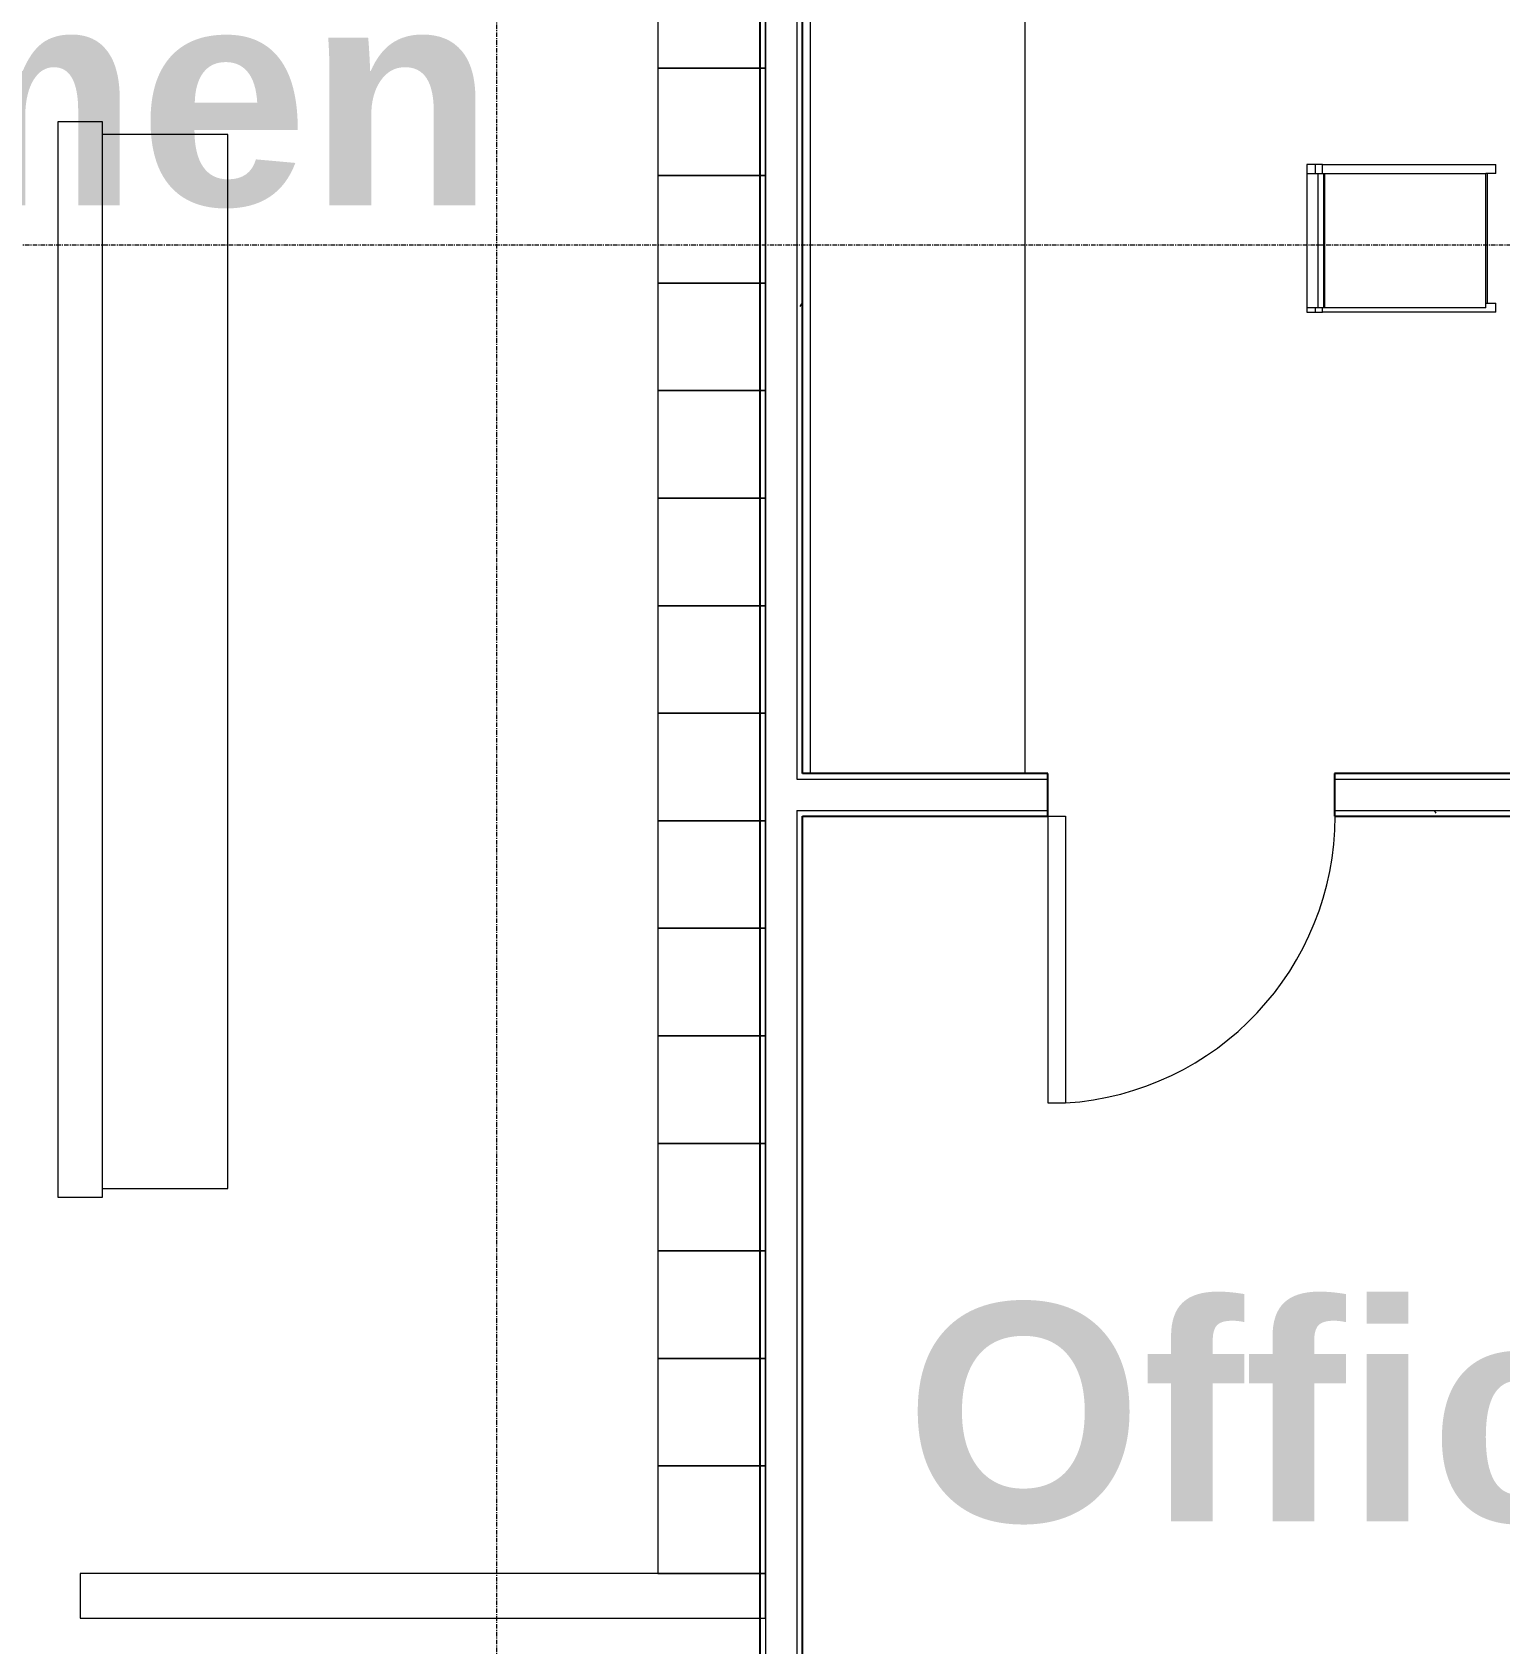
# Model space of a CAD drawing. Header units: inches. Extents: x 21753 to 28474, y -23238 to -20311.
# Drawn here: x 25639.5 to 25803.3, y -22699.1 to -22519.3 of the extents above; entities that cross this region are included whole.
import ezdxf

# ---------------------------------------------------------------- set-up
doc = ezdxf.new("R2010")
doc.units = ezdxf.units.IN
doc.header["$MEASUREMENT"] = 0
doc.linetypes.add('Grid Line 1_2_', pattern=[0.875, 0.5, -0.125, 0.125, -0.125])
for name, color, linetype, lineweight in [('A-ANNO-DIMS', 211, 'Continuous', 9), ('A-ANNO-DIMS-192', 211, 'Continuous', 9), ('A-DOOR', 31, 'Continuous', 9), ('A-WALL', 113, 'Continuous', 9), ('A-WALL-PATT', 111, 'Continuous', 25), ('I-FURN', 30, 'Continuous', 9), ('I-WALL', 2, 'Continuous', 9), ('M-AREA-IDEN', 171, 'Continuous', 9), ('Q-CASE', 31, 'Continuous', 9), ('S-GRID', 1, 'Continuous', 9)]:
    doc.layers.add(name, color=color, linetype=linetype, lineweight=lineweight)
doc.styles.add('Arial_1', font='arial.ttf', dxfattribs={"height": 17.703593})
doc.styles.add('Arial_B_1', font='arialbd.ttf', dxfattribs={"height": 24.354149})
doc.dimstyles.new('Linear_-_3_32__Arial_3', dxfattribs={"dimscale": 12, "dimtxt": 18, "dimasz": 2, "dimexe": 1.5, "dimexo": 1, "dimgap": 1, "dimtad": 1, "dimrnd": 0.25, "dimzin": 1, "dimdsep": 46, "dimlunit": 4, "dimtxsty": 'Arial_1', "dimblk1": 'OBLIQUE', "dimblk2": 'OBLIQUE', "dimsah": 1, "dimcen": 0.09, "dimdle": 1.5, "dimazin": 0, "dimtfac": 1, "dimtdec": 4, "dimtix": 1, "dimtmove": 0, "dimatfit": 3, "dimfxl": 1, "dimtvp": 1, "dimtfill": 1, "dimfrac": 2, "dimtolj": 1, "dimtzin": 0, "dimarcsym": 2})
pattern_1 = [(0, (0, 0), (61.44, 15.36), [2.534, -43.546, 2.534, -43.546, -245.76]), (0, (0, 0), (61.44, 15.36), [-92.16, 2.534, -89.626, 2.534, -43.546, -107.52]), (0, (0, 0), (61.44, 15.36), [-230.4, 2.534, -28.186, 2.534, -74.266]), (120, (23.04, 7.68), (-44.02215, 45.528601), [2.534, -43.546, 2.534, -43.546, -245.76]), (120, (23.04, 7.68), (-44.02215, 45.528601), [-92.16, 2.534, -89.626, 2.534, -43.546, -107.52]), (120, (23.04, 7.68), (-44.02215, 45.528601), [-230.4, 2.534, -28.186, 2.534, -74.266]), (240, (30.72, 38.4), (-17.41785, -60.888601), [2.534, -43.546, 2.534, -43.546, -245.76]), (240, (30.72, 38.4), (-17.41785, -60.888601), [-92.16, 2.534, -89.626, 2.534, -43.546, -107.52]), (240, (30.72, 38.4), (-17.41785, -60.888601), [-230.4, 2.534, -28.186, 2.534, -74.266])]

# ---------------------------------------------------------------- blocks, each defined once
blk = doc.blocks.new('Locker-Double S_Floor Plan5')
at = {"layer": 'I-FURN', "color": 7}
for p, q in [((0, 12), (0, 0)), ((12, 12), (0, 12)), ((12, 0), (12, 12)), ((0, 0), (12, 0))]:
    blk.add_line(p, q, dxfattribs=at)
blk = doc.blocks.new('Locker-Double S_Floor Plan6')
at = {"layer": 'I-FURN', "color": 7}
for p, q in [((0, 12), (0, 0)), ((12, 12), (0, 12)), ((12, 0), (12, 12)), ((0, 0), (12, 0))]:
    blk.add_line(p, q, dxfattribs=at)
blk = doc.blocks.new('Locker-Double S_Floor Plan7')
at = {"layer": 'I-FURN', "color": 7}
for p, q in [((0, 12), (0, 0)), ((12, 12), (0, 12)), ((12, 0), (12, 12)), ((0, 0), (12, 0))]:
    blk.add_line(p, q, dxfattribs=at)
blk = doc.blocks.new('Locker-Double S_Floor Plan8')
at = {"layer": 'I-FURN', "color": 7}
for p, q in [((0, 12), (0, 0)), ((12, 12), (0, 12)), ((12, 0), (12, 12)), ((0, 0), (12, 0))]:
    blk.add_line(p, q, dxfattribs=at)
blk = doc.blocks.new('Locker-Double S_Floor Plan9')
at = {"layer": 'I-FURN', "color": 7}
for p, q in [((0, 12), (0, 0)), ((12, 12), (0, 12)), ((12, 0), (12, 12)), ((0, 0), (12, 0))]:
    blk.add_line(p, q, dxfattribs=at)
blk = doc.blocks.new('Locker-Double S_Floor Plan10')
at = {"layer": 'I-FURN', "color": 7}
for p, q in [((0, 12), (0, 0)), ((12, 12), (0, 12)), ((12, 0), (12, 12)), ((0, 0), (12, 0))]:
    blk.add_line(p, q, dxfattribs=at)
blk = doc.blocks.new('Locker-Double S_Floor Plan11')
at = {"layer": 'I-FURN', "color": 7}
for p, q in [((0, 12), (0, 0)), ((12, 12), (0, 12)), ((12, 0), (12, 12)), ((0, 0), (12, 0))]:
    blk.add_line(p, q, dxfattribs=at)
blk = doc.blocks.new('Locker-Double S_Floor Plan12')
at = {"layer": 'I-FURN', "color": 7}
for p, q in [((0, 12), (0, 0)), ((12, 12), (0, 12)), ((12, 0), (12, 12)), ((0, 0), (12, 0))]:
    blk.add_line(p, q, dxfattribs=at)
blk = doc.blocks.new('Locker-Double S_Floor Plan13')
at = {"layer": 'I-FURN', "color": 7}
for p, q in [((0, 12), (0, 0)), ((12, 12), (0, 12)), ((12, 0), (12, 12)), ((0, 0), (12, 0))]:
    blk.add_line(p, q, dxfattribs=at)
blk = doc.blocks.new('Locker-Double S_Floor Plan14')
at = {"layer": 'I-FURN', "color": 7}
for p, q in [((0, 12), (0, 0)), ((12, 12), (0, 12)), ((12, 0), (12, 12)), ((0, 0), (12, 0))]:
    blk.add_line(p, q, dxfattribs=at)
blk = doc.blocks.new('Locker-Double S_Floor Plan15')
at = {"layer": 'I-FURN', "color": 7}
for p, q in [((0, 12), (0, 0)), ((12, 12), (0, 12)), ((12, 0), (12, 12)), ((0, 0), (12, 0))]:
    blk.add_line(p, q, dxfattribs=at)
blk = doc.blocks.new('Locker-Double S_Floor Plan16')
at = {"layer": 'I-FURN', "color": 7}
for p, q in [((0, 12), (0, 0)), ((12, 12), (0, 12)), ((12, 0), (12, 12)), ((0, 0), (12, 0))]:
    blk.add_line(p, q, dxfattribs=at)
blk = doc.blocks.new('Locker-Double S_Floor Plan17')
at = {"layer": 'I-FURN', "color": 7}
for p, q in [((0, 12), (0, 0)), ((12, 12), (0, 12)), ((12, 0), (12, 12)), ((0, 0), (12, 0))]:
    blk.add_line(p, q, dxfattribs=at)
blk = doc.blocks.new('Locker-Double S_Floor Plan18')
at = {"layer": 'I-FURN', "color": 7}
for p, q in [((0, 12), (0, 0)), ((12, 12), (0, 12)), ((12, 0), (12, 12)), ((0, 0), (12, 0))]:
    blk.add_line(p, q, dxfattribs=at)
blk = doc.blocks.new('Locker-Double S_Floor Plan19')
at = {"layer": 'I-FURN', "color": 7}
for p, q in [((0, 12), (0, 0)), ((12, 12), (0, 12)), ((12, 0), (12, 12)), ((0, 0), (12, 0))]:
    blk.add_line(p, q, dxfattribs=at)
blk = doc.blocks.new('Furniture 1-Fur_Floor Plan0')
at = {"layer": 'I-FURN', "color": 7}
for p, q in [((25661.39, -22530.72), (25647.39, -22530.72)), ((25661.39, -22648.33), (25661.39, -22530.72)), ((25647.39, -22648.33), (25661.39, -22648.33))]:
    blk.add_line(p, q, dxfattribs=at)
blk = doc.blocks.new('Locker Rooms_Ryan_ifc-1-First Floor Plan')
at = {"layer": 'A-WALL', "color": 7}
for p, q in [((25642.39, -22529.3), (25642.39, -22649.3)), ((25647.39, -22529.3), (25642.39, -22529.3)), ((25647.39, -22649.3), (25647.39, -22529.3)), ((25642.39, -22649.3), (25647.39, -22649.3)), ((25721.39, -22691.3), (25644.89, -22691.3)), ((25644.89, -22691.3), (25644.89, -22696.3)), ((25721.39, -22696.3), (25721.39, -22691.3)), ((25644.89, -22696.3), (25721.39, -22696.3))]:
    blk.add_line(p, q, dxfattribs=at)
at = {"lineweight": 9}
for name, p in [('Locker-Double S_Floor Plan5', (25709.39, -22523.3)), ('Locker-Double S_Floor Plan6', (25709.39, -22535.3)), ('Furniture 1-Fur_Floor Plan0', (0, 0)), ('Locker-Double S_Floor Plan7', (25709.39, -22547.3)), ('Locker-Double S_Floor Plan8', (25709.39, -22559.3)), ('Locker-Double S_Floor Plan9', (25709.39, -22571.3)), ('Locker-Double S_Floor Plan10', (25709.39, -22583.3)), ('Locker-Double S_Floor Plan11', (25709.39, -22595.3)), ('Locker-Double S_Floor Plan12', (25709.39, -22607.3)), ('Locker-Double S_Floor Plan13', (25709.39, -22619.3)), ('Locker-Double S_Floor Plan14', (25709.39, -22631.3)), ('Locker-Double S_Floor Plan15', (25709.39, -22643.3)), ('Locker-Double S_Floor Plan16', (25709.39, -22655.3)), ('Locker-Double S_Floor Plan17', (25709.39, -22667.3)), ('Locker-Double S_Floor Plan18', (25709.39, -22679.3)), ('Locker-Double S_Floor Plan19', (25709.39, -22691.3))]:
    blk.add_blockref(name, p, dxfattribs=at)
blk = doc.blocks.new('Casework 1 - Casework 1-456223-First Floor Plan')
at = {"layer": 'Q-CASE'}
for p, q in [((25726.39, -22356.68), (25726.39, -22590.04)), ((25750.39, -22590.04), (25750.39, -22371.55))]:
    blk.add_line(p, q, dxfattribs=at)
blk = doc.blocks.new('Single-Flush - 32_ x 84_-489871-First Floor Plan')
at = {"layer": 'A-DOOR', "lineweight": 13}
for p, q in [((14, 2.37), (14, 34.38)), ((16, 34.38), (14, 34.38)), ((16, 2.37), (16, 34.38)), ((16, 2.37), (14, 2.37))]:
    blk.add_line(p, q, dxfattribs=at)
at = {"layer": 'A-DOOR'}
blk.add_arc((16, 2.37), 32.07, 93.5759, 180, dxfattribs=at)
blk = doc.blocks.new('Bar_Stool_6722_1_ - Bar_Stool_6722_1_-477960-First Floor Plan')
at = {"layer": 'I-FURN'}
for p, q in [((0, 19.21), (0, 21.13)), ((1, 21.13), (0, 21.13)), ((1, 21.13), (1, 20.14)), ((1, 20.14), (15.5, 20.14)), ((1, 20.14), (1, 19.99)), ((16, 20), (1, 20)), ((1, 19.89), (1, 19.99)), ((1, 17.63), (1, 19.89)), ((15.5, 20.14), (15.5, 21.13)), ((16.5, 21.13), (15.5, 21.13)), ((15.5, 19.98), (15.5, 20.14)), ((16, 19.99), (16, 19.89)), ((16, 19.89), (16, 17.63)), ((16.5, 21.13), (16.5, 19.21)), ((0, 17.72), (0, 19.21)), ((16.5, 19.21), (16.5, 17.72)), ((0, 1.78), (0, 17.72)), ((1, 2.03), (1, 17.63)), ((16, 17.63), (16, 2.03)), ((16.5, 17.72), (16.5, 1.78)), ((1, 1.91), (1, 2.03)), ((16, 2.03), (1, 2.03)), ((1, 1.24), (1, 1.91)), ((16, 1.91), (1, 1.91)), ((16, 2.03), (16, 1.91)), ((16, 1.91), (16, 1.24)), ((1, 1.78), (0, 1.78)), ((0, 1.78), (0, 0.98)), ((1, 0.98), (0, 0.98)), ((0, 0.98), (0, 0)), ((0, 0), (1, 0)), ((1, 0), (1, 1.24)), ((1, 1.24), (16, 1.24)), ((16.5, 1.78), (16, 1.78)), ((16, 1.24), (16, 0)), ((16.5, 0.98), (16, 0.98)), ((16, 0), (16.5, 0)), ((16.5, 0.98), (16.5, 1.78)), ((16.5, 0), (16.5, 0.98)), ((1, 0), (16, 0))]:
    blk.add_line(p, q, dxfattribs=at)
blk = doc.blocks.new('DIMBLOCK18-First Floor Plan')
at = {"layer": 'A-ANNO-DIMS-192'}
for p, q in [((25849.64, -22592.41), (25849.64, -22281.78)), ((25511.89, -22298.63), (25511.89, -22317.78)), ((25511.89, -22299.78), (25511.89, -22298.63)), ((25511.89, -22299.78), (25849.64, -22299.78)), ((25849.64, -22299.78), (25849.64, -22592.41))]:
    blk.add_line(p, q, dxfattribs=at)
at = {"layer": 'A-ANNO-DIMS-192', "lineweight": 50}
for p, q in [((25511.89, -22299.78), (25523.89, -22287.78)), ((25849.64, -22299.78), (25861.64, -22287.78)), ((25511.89, -22299.78), (25499.89, -22311.78)), ((25849.64, -22299.78), (25837.64, -22311.78))]:
    blk.add_line(p, q, dxfattribs=at)
at = {"layer": 'A-ANNO-DIMS-192', "color": 0, "insert": (25622.06, -22264.81), "char_height": 17.7036, "width": 140.8985, "attachment_point": 1, "line_spacing_factor": 0.938532, "style": 'Arial_1', "bg_fill": 3, "box_fill_scale": 1.25, "bg_fill_color": 0, "bg_fill_transparency": 0}
blk.add_mtext('28\' - 1 3/4"', dxfattribs=at)
blk = doc.blocks.new('_Oblique')
at = {"color": 0, "linetype": 'ByBlock', "lineweight": -2}
blk.add_line((-0.5, -0.5), (0.5, 0.5), dxfattribs=at)

msp = doc.modelspace()

# ---------------------------------------------------------------- hatches: boundary and pattern name
at = {"layer": 'A-WALL-PATT', "lineweight": 9}
h = msp.add_hatch(dxfattribs=at)
h.set_pattern_fill('FP_8', color=256, style=0, pattern_type=2)
h.set_pattern_definition(pattern_1)
h.paths.add_polyline_path([(25725.515, -22787.303), (25725.515, -22606.162), (25724.89, -22606.162), (25724.89, -22787.303)], flags=0)
h.paths.add_polyline_path([(25725.515, -22602.662), (25725.515, -22368.053), (25724.89, -22368.053), (25724.89, -22602.662)], flags=0)
h = msp.add_hatch(dxfattribs=at)
h.set_pattern_fill('FP_8', color=256, style=0, pattern_type=2)
h.set_pattern_definition(pattern_1)
h.paths.add_polyline_path([(25847.89, -22606.787), (25847.89, -22606.162), (25784.89, -22606.162), (25784.89, -22606.787), (25847.265, -22606.787)], flags=0)
h.paths.add_polyline_path([(25725.515, -22606.787), (25752.89, -22606.787), (25752.89, -22606.162), (25725.515, -22606.162)], flags=0)

# ---------------------------------------------------------------- linework, layer by layer
at = {"layer": 'A-WALL'}
for p, q in [((25721.39, -22368.053), (25721.39, -22787.303)), ((25724.89, -22368.053), (25724.89, -22602.662)), ((25724.89, -22602.662), (25752.89, -22602.662)), ((25784.89, -22602.662), (25851.39, -22602.662)), ((25724.89, -22606.162), (25752.89, -22606.162)), ((25724.89, -22606.162), (25724.89, -22787.303)), ((25784.89, -22606.162), (25847.89, -22606.162))]:
    msp.add_line(p, q, dxfattribs=at)
at = {"layer": 'I-WALL', "lineweight": 25}
for p, q in [((25720.765, -22368.678), (25720.765, -22786.678)), ((25725.515, -22602.037), (25725.515, -22368.678)), ((25752.89, -22602.037), (25725.515, -22602.037)), ((25752.89, -22606.787), (25752.89, -22602.037)), ((25852.015, -22602.037), (25784.89, -22602.037)), ((25784.89, -22602.037), (25784.89, -22606.787)), ((25725.515, -22606.787), (25752.89, -22606.787)), ((25725.515, -22786.678), (25725.515, -22606.787)), ((25784.89, -22606.787), (25847.265, -22606.787))]:
    msp.add_line(p, q, dxfattribs=at)
at = {"layer": 'S-GRID', "linetype": 'Grid Line 1_2_'}
msp.add_line((25691.39, -23081.576), (25691.39, -20779.921), dxfattribs=at)

# ---------------------------------------------------------------- block references
at = {"layer": 'A-DOOR', "rotation": 180}
msp.add_blockref('Single-Flush - 32_ x 84_-489871-First Floor Plan', (25768.89, -22604.412), dxfattribs=at)
at = {"layer": 'I-FURN', "rotation": 270.0000000000007}
msp.add_blockref('Bar_Stool_6722_1_ - Bar_Stool_6722_1_-477960-First Floor Plan', (25781.792, -22534.053), dxfattribs=at)
at = {"layer": 'Q-CASE'}
msp.add_blockref('Casework 1 - Casework 1-456223-First Floor Plan', (0, -12), dxfattribs=at)

# ---------------------------------------------------------------- texts
at = {"layer": 'M-AREA-IDEN', "insert": (25785.193, -22661.143), "char_height": 24.3541, "width": 112.032, "attachment_point": 2, "line_spacing_factor": 0.938532, "style": 'Arial_B_1'}
msp.add_mtext('Office', dxfattribs=at)

# ---------------------------------------------------------------- next in the draw order: dimensions: what is measured, and where the dimension line sits
at = {"layer": 'A-ANNO-DIMS'}
dim = msp.add_linear_dim(base=(25849.64, -22299.777), p1=(25511.89, -22310.625), p2=(25849.64, -22604.412), dimstyle='Linear_-_3_32__Arial_3', override={"dimpost": '<>', "dimfxl": 447.644825}, dxfattribs=at)
dim.commit()
dim.dimension.update_dxf_attribs({"geometry": 'DIMBLOCK18-First Floor Plan', "text_midpoint": (25680.765, -22278.617)})

# ---------------------------------------------------------------- next in the draw order: linework, layer by layer
at = {"layer": 'S-GRID', "linetype": 'Grid Line 1_2_'}
msp.add_line((26376.857, -22543.053), (21994.798, -22543.053), dxfattribs=at)

# ---------------------------------------------------------------- next in the draw order: block references
at = {"lineweight": 5}
msp.add_blockref('Locker Rooms_Ryan_ifc-1-First Floor Plan', (0, 0), dxfattribs=at)

# ---------------------------------------------------------------- next in the draw order: texts
at = {"layer": 'M-AREA-IDEN', "insert": (25629.708, -22476.167), "char_height": 24.35415, "width": 252.288, "attachment_point": 2, "line_spacing_factor": 0.938532, "style": 'Arial_B_1'}
msp.add_mtext('Locker Room\\PWomen', dxfattribs=at)

doc.saveas('drawing.dxf')
